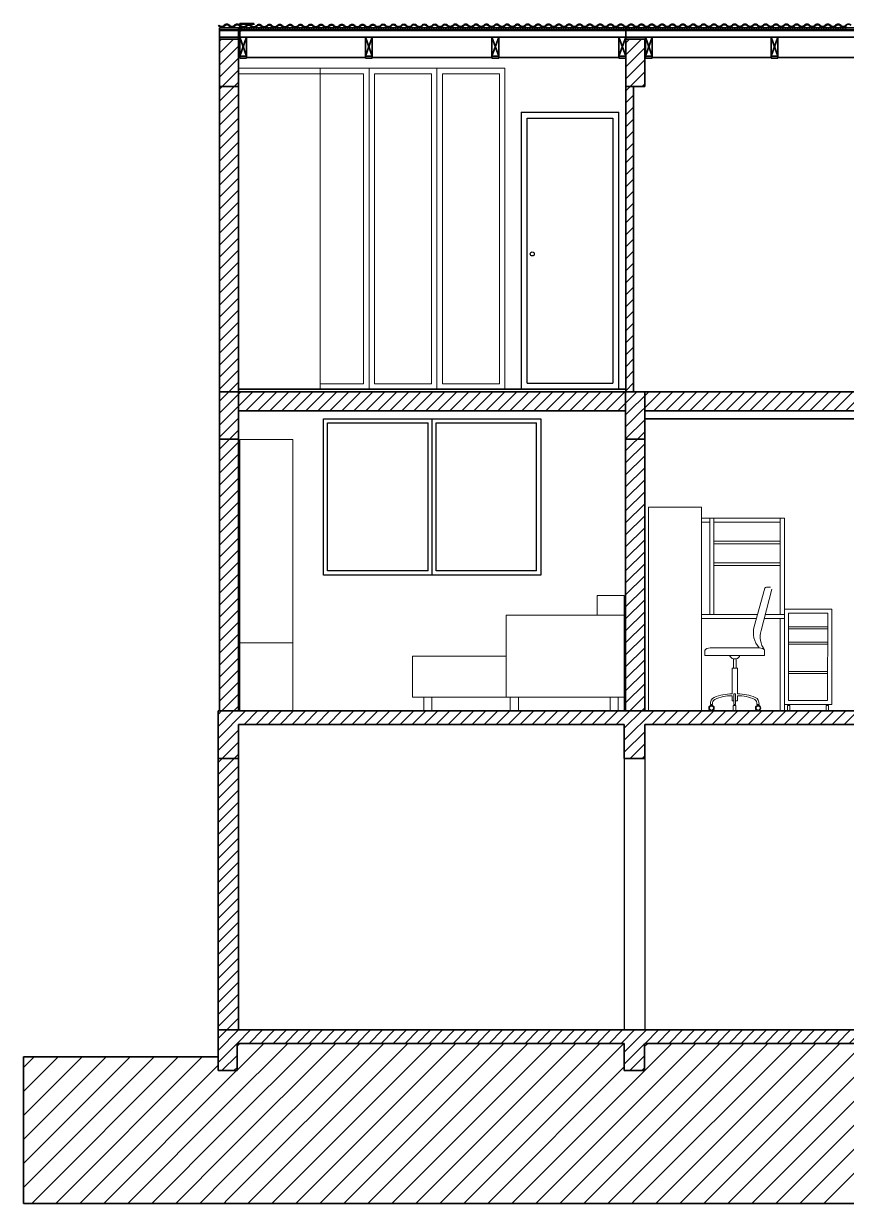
# Model space of a CAD drawing. Header units: metres. Extents: x -750 to 5274, y -2155 to 4360.
# Drawn here: x 2463 to 3069, y 2104 to 2974 of the extents above; entities that cross this region are included whole.
import ezdxf

# ---------------------------------------------------------------- set-up
doc = ezdxf.new("R2010")
doc.units = ezdxf.units.M
doc.header["$LTSCALE"] = 5
doc.header["$MEASUREMENT"] = 0
for name, color, linetype, lineweight in [('A-ELEV-MBE1', 7, 'Continuous', 35), ('A-FLOR-PATT', 8, 'Continuous', 18), ('A-FURN', 8, 'Continuous', 18), ('A-GLAZ-FULL', 4, 'Continuous', 25), ('A-SECT-MCUT', 7, 'Continuous', 35), ('A-SECT-PATT', 8, 'Continuous', 18), ('A-WALL-FULL', 7, 'Continuous', 35), ('Campitura', 116, 'Continuous', 25), ('Linee sottili', 5, 'Continuous', 25)]:
    doc.layers.add(name, color=color, linetype=linetype, lineweight=lineweight)

msp = doc.modelspace()

# ---------------------------------------------------------------- hatches: boundary and pattern name
at = {"layer": 'Campitura'}
h = msp.add_hatch(dxfattribs=at)
h.set_pattern_fill('ANSI31', color=256, scale=50)
h.paths.add_polyline_path([(2621.07, 2962.25), (2607.07, 2962.25), (2607.07, 2927.25), (2621.07, 2927.25)])
h.paths.add_polyline_path([(2621.07, 2927.25), (2607.07, 2927.25), (2607.07, 2702.41), (2621.07, 2702.41)])
h.paths.add_polyline_path([(2920.36, 2962.25), (2906.36, 2962.25), (2906.36, 2927.25), (2920.36, 2927.25)])
h.paths.add_polyline_path([(2912.15, 2927.25), (2906.36, 2927.25), (2906.36, 2908.86), (2912.16, 2908.86)])
h.paths.add_polyline_path([(2912.16, 2908.86), (2906.36, 2908.86), (2906.36, 2702.41), (2912.18, 2702.41)])
h.paths.add_polyline_path([(3220.32, 2962.25), (3206.32, 2962.25), (3206.32, 2927.25), (3220.32, 2927.25)])
h.paths.add_polyline_path([(3220.32, 2927.25), (3206.32, 2927.25), (3206.32, 2702.41), (3220.32, 2702.41)])
h.paths.add_polyline_path([(3206.32, 2702.35), (2920.32, 2702.38), (2920.32, 2688.35), (3206.32, 2688.35)])
h.paths.add_polyline_path([(2906.32, 2702.38), (2621.07, 2702.41), (2621.07, 2688.35), (2906.32, 2688.35)])
h.paths.add_polyline_path([(2621.07, 2702.41), (2607.07, 2702.41), (2607.07, 2667.41), (2621.07, 2667.41)])
h.paths.add_polyline_path([(2920.32, 2702.38), (2906.32, 2702.38), (2906.32, 2667.41), (2920.32, 2667.41)])
h.paths.add_polyline_path([(3220.32, 2702.41), (3206.32, 2702.41), (3206.32, 2688.35), (3206.32, 2667.41), (3220.32, 2667.41)])
h.paths.add_polyline_path([(2621.07, 2667.41), (2607.07, 2667.41), (2607.07, 2467.41), (2621.07, 2467.41)])
h.paths.add_polyline_path([(2920.32, 2667.41), (2906.32, 2667.41), (2906.32, 2467.37), (2920.32, 2467.37)])
h.paths.add_polyline_path([(3220.32, 2667.41), (3206.32, 2667.41), (3206.32, 2467.34), (3220.32, 2467.34)])
h = msp.add_hatch(dxfattribs=at)
h.set_pattern_fill('ANSI31', color=256, scale=50)
h.paths.add_polyline_path([(2920.32, 2457.34), (3206.32, 2457.34), (3206.32, 2432.34), (3220.32, 2432.34), (3220.32, 2467.34), (3206.32, 2467.34), (3086.62, 2467.34), (2606.07, 2467.34), (2606.07, 2457.35), (2606.07, 2432.34), (2621.07, 2432.34), (2621.07, 2457.34), (2905.32, 2457.34), (2905.32, 2432.34), (2920.32, 2432.34)])
h.paths.add_polyline_path([(3220.32, 2432.34), (3206.32, 2432.34), (3206.32, 2232.34), (3220.32, 2232.34)])
h.paths.add_polyline_path([(2621.07, 2432.34), (2606.07, 2432.34), (2606.07, 2232.34), (2620.07, 2232.34), (2621.07, 2232.34)])
h.paths.add_polyline_path([(3220.32, 2232.34), (3206.32, 2232.34), (2920.24, 2232.34), (2905.32, 2232.34), (2620.07, 2232.34), (2606.07, 2232.34), (2606.07, 2202.34), (2620.07, 2202.34), (2620.07, 2222.34), (2905.32, 2222.34), (2905.32, 2202.34), (2920.24, 2202.34), (2920.24, 2222.34), (3206.32, 2222.34), (3206.32, 2202.34), (3220.32, 2202.34)])

# ---------------------------------------------------------------- linework, layer by layer
at = {"layer": 'A-ELEV-MBE1'}
for p, q in [((2622.04, 2973.67), (2632.34, 2973.67)), ((2622.04, 2953.97), (2622.04, 2973.67)), ((2622.34, 2968.63), (2622.34, 2973.37)), ((2622.34, 2973.37), (2632.04, 2973.37)), ((2632.04, 2973.37), (2632.04, 2972.67)), ((2632.34, 2973.67), (2632.34, 2972.67)), ((2606.42, 2972.13), (2606.8, 2972.44)), ((2621.07, 2970.57), (2607.07, 2970.57)), ((2607.07, 2962.25), (2607.07, 2970.57)), ((2621.07, 2969.07), (2607.07, 2969.07)), ((2621.07, 2968.6), (2607.07, 2968.6)), ((2621.07, 2969.07), (2621.07, 2970.57)), ((2622.04, 2970.57), (2621.07, 2970.57)), ((2621.07, 2969.07), (2621.07, 2962.25)), ((2621.66, 2972.13), (2622.04, 2972.44)), ((2623.04, 2968.33), (2622.04, 2968.33)), ((2906.36, 2970.57), (2622.34, 2970.57)), ((2622.74, 2969.07), (2622.34, 2969.07)), ((2622.74, 2968.63), (2622.34, 2968.63)), ((2622.99, 2972.13), (2622.6, 2971.81)), ((2622.74, 2968.63), (2622.74, 2969.63)), ((2622.74, 2969.63), (2623.04, 2969.63)), ((2623.04, 2968.33), (2623.04, 2969.63)), ((2937.01, 2969.07), (2623.04, 2969.07)), ((2935.04, 2968.6), (2623.04, 2968.6)), ((2843.72, 2972.44), (2843.33, 2972.13)), ((2847.53, 2972.44), (2847.91, 2972.13)), ((3220.32, 2970.57), (2906.36, 2970.57)), ((2906.36, 2969.07), (2906.36, 2970.57)), ((3220.32, 2969.07), (2906.36, 2969.07)), ((2906.36, 2969.07), (2906.36, 2962.25)), ((3220.32, 2968.6), (2906.36, 2968.6)), ((2942.78, 2972.44), (2942.39, 2972.13)), ((2946.59, 2972.44), (2946.97, 2972.13)), ((3053.27, 2972.44), (3053.65, 2972.13)), ((2906.36, 2963.6), (2607.52, 2963.67)), ((3221.3, 2963.6), (2906.36, 2963.6)), ((2920.88, 2948.21), (2920.88, 2963.6)), ((2621.34, 2953.67), (2621.34, 2954.97)), ((2621.34, 2954.97), (2621.64, 2954.97)), ((2621.34, 2953.67), (2622.34, 2953.67)), ((2621.64, 2953.97), (2621.64, 2954.97)), ((2621.64, 2953.97), (2622.04, 2953.97)), ((2622.04, 2948.28), (2622.04, 2949.66)), ((2627.04, 2948.28), (2622.04, 2948.28)), ((2627.04, 2949.66), (2627.04, 2948.28)), ((2714.67, 2948.67), (2627.04, 2948.67)), ((2714.67, 2948.28), (2714.67, 2949.66)), ((2719.67, 2948.28), (2714.67, 2948.28)), ((2719.67, 2949.66), (2719.67, 2948.28)), ((2807.8, 2948.67), (2719.67, 2948.67)), ((2807.8, 2948.28), (2807.8, 2949.66)), ((2812.8, 2948.28), (2807.8, 2948.28)), ((2812.8, 2949.66), (2812.8, 2948.28)), ((2901.36, 2948.6), (2812.8, 2948.6)), ((2901.36, 2948.28), (2901.36, 2949.66)), ((2906.36, 2948.28), (2901.36, 2948.28)), ((2906.36, 2949.66), (2906.36, 2948.28)), ((2920.88, 2948.6), (2920.36, 2948.6)), ((2920.88, 2948.21), (2920.88, 2949.59)), ((2925.88, 2948.21), (2920.88, 2948.21)), ((2925.88, 2949.59), (2925.88, 2948.21)), ((3013.51, 2948.6), (2925.88, 2948.6)), ((3013.51, 2948.21), (3013.51, 2949.59)), ((3018.51, 2948.21), (3013.51, 2948.21)), ((3018.51, 2949.59), (3018.51, 2948.21)), ((3106.64, 2948.6), (3018.51, 2948.6)), ((2607.07, 2927.25), (2607.07, 2702.41)), ((2621.07, 2927.25), (2621.07, 2702.41)), ((2906.36, 2704.38), (2621.07, 2704.34)), ((3206.32, 2702.35), (2621.07, 2702.41)), ((2985.14, 2702.36), (2914.13, 2702.41)), ((2916.52, 2702.41), (2985.14, 2702.36)), ((2985.14, 2702.36), (3066.93, 2702.36)), ((2906.32, 2688.35), (2621.07, 2688.35)), ((3206.32, 2688.35), (2920.32, 2688.35)), ((2920.32, 2682.36), (3106.54, 2682.36)), ((2607.07, 2667.41), (2607.07, 2467.34)), ((2621.07, 2667.41), (2621.07, 2467.42)), ((2606.07, 2467.34), (2606.07, 2457.35)), ((2920.32, 2467.34), (2905.32, 2467.34)), ((2920.32, 2467.34), (2920.32, 2467.34)), ((2905.32, 2457.34), (2905.32, 2432.34)), ((2920.32, 2432.34), (2920.32, 2457.34)), ((2606.07, 2432.34), (2606.07, 2232.35)), ((2621.07, 2232.34), (2621.07, 2432.34)), ((2905.32, 2432.34), (2920.32, 2432.34)), ((2620.88, 2252.34), (2621.07, 2252.34)), ((2462.89, 2212.34), (2606.07, 2212.34)), ((2462.89, 2212.34), (2462.89, 2104.43)), ((3397.39, 2104.43), (2462.89, 2104.43))]:
    msp.add_line(p, q, dxfattribs=at)
for centre, radius, start, end in [((2612.52, 2970.88), 2.47, 39.42406, 140.57594), ((2612.52, 2970.88), 1.97, 39.42406, 140.57594), ((2620.14, 2970.88), 2.47, 39.42406, 140.57594), ((2620.14, 2970.88), 1.97, 39.42406, 140.57594), ((2628.7, 2970.56), 2.47, 39.42406, 140.57594), ((2636.32, 2970.56), 2.47, 39.42406, 140.57594), ((2643.94, 2970.56), 2.47, 39.42406, 140.57594), ((2651.56, 2970.56), 2.47, 39.42406, 140.57594), ((2659.18, 2970.56), 2.47, 39.42406, 140.57594), ((2666.8, 2970.56), 2.47, 39.42406, 140.57594), ((2674.36, 2970.64), 2.47, 39.42406, 140.57594), ((2681.98, 2970.64), 2.47, 39.42406, 140.57594), ((2689.6, 2970.64), 2.47, 39.42406, 140.57594), ((2697.22, 2970.64), 2.47, 39.42406, 140.57594), ((2704.84, 2970.64), 2.47, 39.42406, 140.57594), ((2712.46, 2970.64), 2.47, 39.42406, 140.57594), ((2720.08, 2970.64), 2.47, 39.42406, 140.57594), ((2727.64, 2970.72), 2.47, 39.42406, 140.57594), ((2735.26, 2970.72), 2.47, 39.42406, 140.57594), ((2742.88, 2970.72), 2.47, 39.42406, 140.57594), ((2750.5, 2970.72), 2.47, 39.42406, 140.57594), ((2758.12, 2970.72), 2.47, 39.42406, 140.57594), ((2765.74, 2970.72), 2.47, 39.42406, 140.57594), ((2773.36, 2970.72), 2.47, 39.42406, 140.57594), ((2780.92, 2970.8), 2.47, 39.42406, 140.57594), ((2788.54, 2970.8), 2.47, 39.42406, 140.57594), ((2796.16, 2970.8), 2.47, 39.42406, 140.57594), ((2803.78, 2970.8), 2.47, 39.42406, 140.57594), ((2811.4, 2970.8), 2.47, 39.42406, 140.57594), ((2819.02, 2970.8), 2.47, 39.42406, 140.57594), ((2826.64, 2970.8), 2.47, 39.42406, 140.57594), ((2834.19, 2970.88), 2.47, 39.42406, 140.57594), ((2834.19, 2970.88), 1.97, 39.42406, 140.57594), ((2841.81, 2970.88), 2.47, 39.42406, 140.57594), ((2841.81, 2970.88), 1.97, 39.42406, 140.57594), ((2849.43, 2970.88), 2.47, 39.42406, 140.57594), ((2849.43, 2970.88), 1.97, 39.42406, 140.57594), ((2857.05, 2970.88), 2.47, 39.42406, 140.57594), ((2857.05, 2970.88), 1.97, 39.42406, 140.57594), ((2864.67, 2970.88), 2.47, 39.42406, 140.57594), ((2864.67, 2970.88), 1.97, 39.42406, 140.57594), ((2872.29, 2970.88), 2.47, 39.42406, 140.57594), ((2872.29, 2970.88), 1.97, 39.42406, 140.57594), ((2879.91, 2970.88), 2.47, 39.42406, 140.57594), ((2879.91, 2970.88), 1.97, 39.42406, 140.57594), ((2887.53, 2970.88), 2.47, 39.42406, 140.57594), ((2887.53, 2970.88), 1.97, 39.42406, 140.57594), ((2895.15, 2970.88), 2.47, 39.42406, 140.57594), ((2895.15, 2970.88), 1.97, 39.42406, 140.57594), ((2902.77, 2970.88), 2.47, 39.42406, 140.57594), ((2902.77, 2970.88), 1.97, 39.42406, 140.57594), ((2910.39, 2970.88), 2.47, 39.42406, 140.57594), ((2910.39, 2970.88), 1.97, 39.42406, 140.57594), ((2918.01, 2970.88), 2.47, 39.42406, 140.57594), ((2918.01, 2970.88), 1.97, 39.42406, 140.57594), ((2925.63, 2970.88), 2.47, 39.42406, 140.57594), ((2925.63, 2970.88), 1.97, 39.42406, 140.57594), ((2933.25, 2970.88), 2.47, 39.42406, 140.57594), ((2933.25, 2970.88), 1.97, 39.42406, 140.57594), ((2940.87, 2970.88), 2.47, 39.42406, 140.57594), ((2940.87, 2970.88), 1.97, 39.42406, 140.57594), ((2948.49, 2970.88), 2.47, 39.42406, 140.57594), ((2948.49, 2970.88), 1.97, 39.42406, 140.57594), ((2956.11, 2970.88), 2.47, 39.42406, 140.57594), ((2956.11, 2970.88), 1.97, 39.42406, 140.57594), ((2963.73, 2970.88), 2.47, 39.42406, 140.57594), ((2963.73, 2970.88), 1.97, 39.42406, 140.57594), ((2971.35, 2970.88), 2.47, 39.42406, 140.57594), ((2971.35, 2970.88), 1.97, 39.42406, 140.57594), ((2978.97, 2970.88), 2.47, 39.42406, 140.57594), ((2978.97, 2970.88), 1.97, 39.42406, 140.57594), ((2986.59, 2970.88), 2.47, 39.42406, 140.57594), ((2986.59, 2970.88), 1.97, 39.42406, 140.57594), ((2994.21, 2970.88), 2.47, 39.42406, 140.57594), ((2994.21, 2970.88), 1.97, 39.42406, 140.57594), ((3001.83, 2970.88), 2.47, 39.42406, 140.57594), ((3001.83, 2970.88), 1.97, 39.42406, 140.57594), ((3009.45, 2970.88), 2.47, 39.42406, 140.57594), ((3009.45, 2970.88), 1.97, 39.42406, 140.57594), ((3017.07, 2970.88), 2.47, 39.42406, 140.57594), ((3017.07, 2970.88), 1.97, 39.42406, 140.57594), ((3024.69, 2970.88), 2.47, 39.42406, 140.57594), ((3024.69, 2970.88), 1.97, 39.42406, 140.57594), ((3032.31, 2970.88), 2.47, 39.42406, 140.57594), ((3032.31, 2970.88), 1.97, 39.42406, 140.57594), ((3039.93, 2970.88), 2.47, 39.42406, 140.57594), ((3039.93, 2970.88), 1.97, 39.42406, 140.57594), ((3047.55, 2970.88), 2.47, 39.42406, 140.57594), ((3047.55, 2970.88), 2.47, 39.42406, 140.57594), ((3047.55, 2970.88), 1.97, 39.42406, 140.57594), ((3047.55, 2970.88), 1.97, 39.42406, 140.57594), ((3055.17, 2970.88), 2.47, 39.42406, 140.57594), ((3055.17, 2970.88), 1.97, 39.42406, 140.57594), ((3062.79, 2970.88), 2.47, 39.42406, 140.57594), ((3062.79, 2970.88), 1.97, 39.42406, 140.57594), ((3070.41, 2970.88), 2.47, 39.42406, 140.57594), ((2608.71, 2974.01), 2.97, 219.42406, 320.57594), ((2608.71, 2974.01), 2.47, 219.42406, 320.57594), ((2616.33, 2974.01), 2.97, 219.42406, 320.57594), ((2616.33, 2974.01), 2.47, 219.42406, 320.57594), ((2624.89, 2973.69), 2.97, 219.42406, 320.57594), ((2624.89, 2973.69), 2.47, 219.42406, 320.57594), ((2628.7, 2970.56), 1.97, 39.42406, 140.57594), ((2632.51, 2973.69), 2.97, 219.42406, 320.57594), ((2632.51, 2973.69), 2.47, 219.42406, 320.57594), ((2636.32, 2970.56), 1.97, 39.42406, 140.57594), ((2640.13, 2973.69), 2.97, 219.42406, 320.57594), ((2640.13, 2973.69), 2.47, 219.42406, 320.57594), ((2643.94, 2970.56), 1.97, 39.42406, 140.57594), ((2647.75, 2973.69), 2.97, 219.42406, 320.57594), ((2647.75, 2973.69), 2.47, 219.42406, 320.57594), ((2651.56, 2970.56), 1.97, 39.42406, 140.57594), ((2655.37, 2973.69), 2.97, 219.42406, 320.57594), ((2655.37, 2973.69), 2.47, 219.42406, 320.57594), ((2659.18, 2970.56), 1.97, 39.42406, 140.57594), ((2662.99, 2973.69), 2.97, 219.42406, 320.57594), ((2662.99, 2973.69), 2.47, 219.42406, 320.57594), ((2666.8, 2970.56), 1.97, 39.42406, 140.57594), ((2670.55, 2973.77), 2.97, 219.42406, 320.57594), ((2670.55, 2973.77), 2.47, 219.42406, 320.57594), ((2674.36, 2970.64), 1.97, 39.42406, 140.57594), ((2678.17, 2973.77), 2.97, 219.42406, 320.57594), ((2678.17, 2973.77), 2.47, 219.42406, 320.57594), ((2681.98, 2970.64), 1.97, 39.42406, 140.57594), ((2685.79, 2973.77), 2.97, 219.42406, 320.57594), ((2685.79, 2973.77), 2.47, 219.42406, 320.57594), ((2689.6, 2970.64), 1.97, 39.42406, 140.57594), ((2693.41, 2973.77), 2.97, 219.42406, 320.57594), ((2693.41, 2973.77), 2.47, 219.42406, 320.57594), ((2697.22, 2970.64), 1.97, 39.42406, 140.57594), ((2701.03, 2973.77), 2.97, 219.42406, 320.57594), ((2701.03, 2973.77), 2.47, 219.42406, 320.57594), ((2704.84, 2970.64), 1.97, 39.42406, 140.57594), ((2708.65, 2973.77), 2.97, 219.42406, 320.57594), ((2708.65, 2973.77), 2.47, 219.42406, 320.57594), ((2712.46, 2970.64), 1.97, 39.42406, 140.57594), ((2716.27, 2973.77), 2.97, 219.42406, 320.57594), ((2716.27, 2973.77), 2.47, 219.42406, 320.57594), ((2720.08, 2970.64), 1.97, 39.42406, 140.57594), ((2723.83, 2973.85), 2.97, 219.42406, 320.57594), ((2723.83, 2973.85), 2.47, 219.42406, 320.57594), ((2727.64, 2970.72), 1.97, 39.42406, 140.57594), ((2731.45, 2973.85), 2.97, 219.42406, 320.57594), ((2731.45, 2973.85), 2.47, 219.42406, 320.57594), ((2735.26, 2970.72), 1.97, 39.42406, 140.57594), ((2739.07, 2973.85), 2.97, 219.42406, 320.57594), ((2739.07, 2973.85), 2.47, 219.42406, 320.57594), ((2742.88, 2970.72), 1.97, 39.42406, 140.57594), ((2746.69, 2973.85), 2.97, 219.42406, 320.57594), ((2746.69, 2973.85), 2.47, 219.42406, 320.57594), ((2750.5, 2970.72), 1.97, 39.42406, 140.57594), ((2754.31, 2973.85), 2.97, 219.42406, 320.57594), ((2754.31, 2973.85), 2.47, 219.42406, 320.57594), ((2758.12, 2970.72), 1.97, 39.42406, 140.57594), ((2761.93, 2973.85), 2.97, 219.42406, 320.57594), ((2761.93, 2973.85), 2.47, 219.42406, 320.57594), ((2765.74, 2970.72), 1.97, 39.42406, 140.57594), ((2769.55, 2973.85), 2.97, 219.42406, 320.57594), ((2769.55, 2973.85), 2.47, 219.42406, 320.57594), ((2773.36, 2970.72), 1.97, 39.42406, 140.57594), ((2777.11, 2973.93), 2.97, 219.42406, 320.57594), ((2777.11, 2973.93), 2.47, 219.42406, 320.57594), ((2780.92, 2970.8), 1.97, 39.42406, 140.57594), ((2784.73, 2973.93), 2.97, 219.42406, 320.57594), ((2784.73, 2973.93), 2.47, 219.42406, 320.57594), ((2788.54, 2970.8), 1.97, 39.42406, 140.57594), ((2792.35, 2973.93), 2.97, 219.42406, 320.57594), ((2792.35, 2973.93), 2.47, 219.42406, 320.57594), ((2796.16, 2970.8), 1.97, 39.42406, 140.57594), ((2799.97, 2973.93), 2.97, 219.42406, 320.57594), ((2799.97, 2973.93), 2.47, 219.42406, 320.57594), ((2803.78, 2970.8), 1.97, 39.42406, 140.57594), ((2807.59, 2973.93), 2.97, 219.42406, 320.57594), ((2807.59, 2973.93), 2.47, 219.42406, 320.57594), ((2811.4, 2970.8), 1.97, 39.42406, 140.57594), ((2815.21, 2973.93), 2.97, 219.42406, 320.57594), ((2815.21, 2973.93), 2.47, 219.42406, 320.57594), ((2819.02, 2970.8), 1.97, 39.42406, 140.57594), ((2822.83, 2973.93), 2.97, 219.42406, 320.57594), ((2822.83, 2973.93), 2.47, 219.42406, 320.57594), ((2826.64, 2970.8), 1.97, 39.42406, 140.57594), ((2830.38, 2974.01), 2.97, 219.42406, 320.57594), ((2830.38, 2974.01), 2.47, 219.42406, 320.57594), ((2838, 2974.01), 2.97, 219.42406, 320.57594), ((2838, 2974.01), 2.47, 219.42406, 320.57594), ((2845.62, 2974.01), 2.97, 219.42406, 320.57594), ((2845.62, 2974.01), 2.97, 219.42406, 320.57594), ((2845.62, 2974.01), 2.47, 219.42406, 320.57594), ((2845.62, 2974.01), 2.47, 219.42406, 320.57594), ((2853.24, 2974.01), 2.97, 219.42406, 320.57594), ((2853.24, 2974.01), 2.47, 219.42406, 320.57594), ((2860.86, 2974.01), 2.97, 219.42406, 320.57594), ((2860.86, 2974.01), 2.47, 219.42406, 320.57594), ((2868.48, 2974.01), 2.97, 219.42406, 320.57594), ((2868.48, 2974.01), 2.47, 219.42406, 320.57594), ((2876.1, 2974.01), 2.97, 219.42406, 320.57594), ((2876.1, 2974.01), 2.47, 219.42406, 320.57594), ((2883.72, 2974.01), 2.97, 219.42406, 320.57594), ((2883.72, 2974.01), 2.47, 219.42406, 320.57594), ((2891.34, 2974.01), 2.97, 219.42406, 320.57594), ((2891.34, 2974.01), 2.47, 219.42406, 320.57594), ((2898.96, 2974.01), 2.97, 219.42406, 320.57594), ((2898.96, 2974.01), 2.47, 219.42406, 320.57594), ((2906.58, 2974.01), 2.97, 216.85467, 320.57594), ((2906.58, 2974.01), 2.47, 217.06086, 320.57594), ((2914.2, 2974.01), 2.97, 219.42406, 320.57594), ((2914.2, 2974.01), 2.47, 219.42406, 320.57594), ((2921.82, 2974.01), 2.97, 219.42406, 320.57594), ((2921.82, 2974.01), 2.47, 219.42406, 320.57594), ((2929.44, 2974.01), 2.97, 219.42406, 320.57594), ((2929.44, 2974.01), 2.47, 219.42406, 320.57594), ((2937.06, 2974.01), 2.97, 219.42406, 320.57594), ((2937.06, 2974.01), 2.47, 219.42406, 320.57594), ((2944.68, 2974.01), 2.97, 219.42406, 320.57594), ((2944.68, 2974.01), 2.97, 219.42406, 320.57594), ((2944.68, 2974.01), 2.47, 219.42406, 320.57594), ((2944.68, 2974.01), 2.47, 219.42406, 320.57594), ((2952.3, 2974.01), 2.97, 219.42406, 320.57594), ((2952.3, 2974.01), 2.47, 219.42406, 320.57594), ((2959.92, 2974.01), 2.97, 219.42406, 320.57594), ((2959.92, 2974.01), 2.47, 219.42406, 320.57594), ((2967.54, 2974.01), 2.97, 219.42406, 320.57594), ((2967.54, 2974.01), 2.47, 219.42406, 320.57594), ((2975.16, 2974.01), 2.97, 219.42406, 320.57594), ((2975.16, 2974.01), 2.47, 219.42406, 320.57594), ((2982.78, 2974.01), 2.97, 219.42406, 320.57594), ((2982.78, 2974.01), 2.47, 219.42406, 320.57594), ((2990.4, 2974.01), 2.97, 219.42406, 320.57594), ((2990.4, 2974.01), 2.47, 219.42406, 320.57594), ((2998.02, 2974.01), 2.97, 219.42406, 320.57594), ((2998.02, 2974.01), 2.47, 219.42406, 320.57594), ((3005.64, 2974.01), 2.97, 219.42406, 320.57594), ((3005.64, 2974.01), 2.47, 219.42406, 320.57594), ((3013.26, 2974.01), 2.97, 219.42406, 320.57594), ((3013.26, 2974.01), 2.47, 219.42406, 320.57594), ((3020.88, 2974.01), 2.97, 219.42406, 320.57594), ((3020.88, 2974.01), 2.47, 219.42406, 320.57594), ((3028.5, 2974.01), 2.97, 219.42406, 320.57594), ((3028.5, 2974.01), 2.47, 219.42406, 320.57594), ((3036.12, 2974.01), 2.97, 219.42406, 320.57594), ((3036.12, 2974.01), 2.47, 219.42406, 320.57594), ((3043.74, 2974.01), 2.97, 219.42406, 320.57594), ((3043.74, 2974.01), 2.47, 219.42406, 320.57594), ((3051.36, 2974.01), 2.97, 219.42406, 320.57594), ((3051.36, 2974.01), 2.97, 219.42406, 320.57594), ((3051.36, 2974.01), 2.47, 219.42406, 320.57594), ((3051.36, 2974.01), 2.47, 219.42406, 320.57594), ((3058.98, 2974.01), 2.97, 219.42406, 320.57594), ((3058.98, 2974.01), 2.47, 219.42406, 320.57594), ((3066.6, 2974.01), 2.97, 219.42406, 320.57594), ((3066.6, 2974.01), 2.47, 219.42406, 320.57594)]:
    msp.add_arc(centre, radius, start, end, dxfattribs=at)
at = {"layer": 'A-FLOR-PATT', "linetype": 'Continuous'}
for p, q in [((2612.82, 2177.69), (2657.47, 2222.34)), ((2612.82, 2160.01), (2675.15, 2222.34)), ((2612.82, 2142.33), (2692.83, 2222.34)), ((2612.82, 2124.66), (2710.5, 2222.34)), ((2612.82, 2106.98), (2728.18, 2222.34)), ((2620.07, 2220.3), (2622.12, 2222.34)), ((2620.07, 2202.62), (2639.79, 2222.34)), ((2627.95, 2104.43), (2745.86, 2222.34)), ((2645.63, 2104.43), (2763.54, 2222.34)), ((2663.31, 2104.43), (2781.21, 2222.34)), ((2680.98, 2104.43), (2798.89, 2222.34)), ((2698.66, 2104.43), (2816.57, 2222.34)), ((2716.34, 2104.43), (2834.25, 2222.34)), ((2734.02, 2104.43), (2851.93, 2222.34)), ((2751.69, 2104.43), (2869.6, 2222.34)), ((2769.37, 2104.43), (2887.28, 2222.34)), ((2787.05, 2104.43), (2904.96, 2222.34)), ((2912.82, 2194.85), (2940.31, 2222.34)), ((2912.82, 2177.17), (2957.99, 2222.34)), ((2912.82, 2159.49), (2975.67, 2222.34)), ((2912.82, 2141.81), (2993.35, 2222.34)), ((2912.82, 2124.13), (3011.02, 2222.34)), ((2912.82, 2106.46), (3028.7, 2222.34)), ((2920.24, 2219.94), (2922.64, 2222.34)), ((2928.47, 2104.43), (3046.38, 2222.34)), ((2946.15, 2104.43), (3064.06, 2222.34)), ((2963.83, 2104.43), (3081.74, 2222.34)), ((2981.5, 2104.43), (3099.41, 2222.34)), ((2999.18, 2104.43), (3117.09, 2222.34)), ((3016.86, 2104.43), (3134.77, 2222.34)), ((3034.54, 2104.43), (3152.45, 2222.34)), ((3052.21, 2104.43), (3170.12, 2222.34)), ((2462.89, 2204.54), (2470.69, 2212.34)), ((2462.89, 2186.86), (2488.37, 2212.34)), ((2462.89, 2169.18), (2506.05, 2212.34)), ((2462.89, 2151.51), (2523.73, 2212.34)), ((2462.89, 2133.83), (2541.41, 2212.34)), ((2462.89, 2116.15), (2559.08, 2212.34)), ((2468.85, 2104.43), (2576.76, 2212.34)), ((2486.53, 2104.43), (2594.44, 2212.34)), ((2504.21, 2104.43), (2606.07, 2206.3)), ((2612.82, 2195.37), (2619.79, 2202.34)), ((2804.73, 2104.43), (2905.32, 2205.02)), ((2521.88, 2104.43), (2612.82, 2195.37)), ((2822.4, 2104.43), (2912.82, 2194.85)), ((2539.56, 2104.43), (2612.82, 2177.69)), ((2840.08, 2104.43), (2912.82, 2177.17)), ((2557.24, 2104.43), (2612.82, 2160.01)), ((2857.76, 2104.43), (2912.82, 2159.49)), ((2574.92, 2104.43), (2612.82, 2142.33)), ((2875.44, 2104.43), (2912.82, 2141.81)), ((2592.59, 2104.43), (2612.82, 2124.66)), ((2893.12, 2104.43), (2912.82, 2124.13)), ((2610.27, 2104.43), (2612.82, 2106.98)), ((2910.79, 2104.43), (2912.82, 2106.46))]:
    msp.add_line(p, q, dxfattribs=at)
at = {"layer": 'A-FURN'}
for p, q in [((2817.36, 2940.73), (2621.27, 2940.74)), ((2621.47, 2704.34), (2621.47, 2940.74)), ((2681.27, 2940.73), (2681.26, 2704.34)), ((2713.35, 2940.73), (2713.35, 2940.74)), ((2717.35, 2704.34), (2717.35, 2940.74)), ((2763.36, 2940.73), (2763.36, 2940.73)), ((2767.35, 2704.34), (2767.36, 2940.73)), ((2771.36, 2940.73), (2771.36, 2940.73)), ((2813.36, 2940.73), (2813.36, 2940.74)), ((2817.36, 2704.34), (2817.36, 2940.74)), ((2681.27, 2936.74), (2621.27, 2936.74)), ((2713.35, 2936.73), (2681.27, 2936.74)), ((2713.35, 2708.34), (2713.35, 2936.73)), ((2721.35, 2708.34), (2721.35, 2936.73)), ((2763.36, 2936.73), (2721.35, 2936.73)), ((2763.35, 2708.34), (2763.36, 2936.73)), ((2771.35, 2708.34), (2771.36, 2936.73)), ((2813.36, 2936.73), (2771.36, 2936.73)), ((2813.36, 2708.34), (2813.36, 2936.73)), ((2817.36, 2704.34), (2621.47, 2704.34)), ((2713.35, 2708.34), (2681.26, 2708.34)), ((2763.35, 2708.34), (2721.35, 2708.34)), ((2813.36, 2708.34), (2771.35, 2708.34)), ((2622.05, 2467.34), (2622.05, 2667.34)), ((2622.05, 2667.34), (2661.12, 2667.34)), ((2661.12, 2667.34), (2661.12, 2467.34)), ((2920.33, 2639), (2920.32, 2467.34)), ((2923.22, 2612.35), (2923.22, 2617.35)), ((2923.22, 2617.35), (2962.22, 2617.35)), ((2962.22, 2617.35), (2962.22, 2538.35)), ((2923.22, 2612.35), (2923.22, 2609.35)), ((2923.22, 2467.35), (2923.22, 2609.35)), ((3023.22, 2609.35), (2962.22, 2609.35)), ((2968.22, 2609.35), (2968.22, 2538.35)), ((2971.22, 2609.35), (2971.22, 2538.35)), ((3020.22, 2538.35), (3020.22, 2609.35)), ((3023.22, 2467.35), (3023.22, 2609.35)), ((2968.22, 2606.35), (2962.22, 2606.35)), ((3020.22, 2606.35), (2971.22, 2606.35)), ((3020.22, 2592.35), (2971.22, 2592.35)), ((2971.22, 2576.35), (2971.22, 2590.35)), ((2971.22, 2590.35), (3020.22, 2590.35)), ((2971.22, 2574.35), (2971.22, 2576.35)), ((2971.22, 2576.35), (3020.22, 2576.35)), ((2971.22, 2540.35), (2971.22, 2574.35)), ((2971.22, 2574.35), (3020.22, 2574.35)), ((3008.84, 2557.61), (3000.94, 2529.47)), ((3006, 2526.45), (3013.86, 2557.1)), ((3013.11, 2558.57), (3010.11, 2558.57)), ((2905.32, 2552.34), (2885.32, 2552.34)), ((2885.32, 2552.34), (2885.32, 2537.84)), ((2905.32, 2467.34), (2905.32, 2552.34)), ((2962.22, 2467.35), (2962.22, 2538.35)), ((2962.22, 2538.35), (3003.44, 2538.35)), ((3009.06, 2538.35), (3023.22, 2538.35)), ((3023.22, 2472.03), (3023.22, 2542.35)), ((3023.22, 2542.35), (3058.22, 2542.35)), ((3026.22, 2475.03), (3026.22, 2539.35)), ((3026.22, 2539.35), (3055.22, 2539.35)), ((3055.22, 2539.35), (3055.05, 2475.03)), ((3058.22, 2542.35), (3058.22, 2472.03)), ((2818.3, 2477.34), (2818.3, 2537.84)), ((2818.3, 2537.84), (2905.32, 2537.84)), ((3002.59, 2535.35), (2962.22, 2535.35)), ((3023.22, 2535.35), (3008.29, 2535.35)), ((3020.22, 2535.35), (3020.22, 2467.35)), ((3026.22, 2529.35), (3055.19, 2529.35)), ((3055.19, 2527.85), (3026.22, 2527.85)), ((2661.12, 2517.34), (2621.12, 2517.34)), ((2968.65, 2513.7), (3004.65, 2513.7)), ((3026.22, 2517.85), (3055.16, 2517.85)), ((3055.16, 2516.35), (3026.22, 2516.35)), ((2749.3, 2477.34), (2749.3, 2507.59)), ((2818.3, 2507.59), (2749.3, 2507.59)), ((2964.65, 2511.7), (2964.65, 2508.2)), ((3008.65, 2508.2), (2964.65, 2508.2)), ((2964.65, 2508.2), (2967.15, 2508.2)), ((2964.65, 2508.2), (2984.65, 2508.2)), ((2984.65, 2508.2), (2988.65, 2508.2)), ((2985.65, 2498.82), (2985.65, 2505.54)), ((2985.65, 2505.54), (2987.65, 2505.54)), ((2987.65, 2505.54), (2987.65, 2498.82)), ((3008.65, 2508.2), (3008.65, 2511.7)), ((2984.65, 2498.82), (2984.65, 2479.83)), ((2984.65, 2498.82), (2988.65, 2498.82)), ((2984.65, 2498.82), (2986.65, 2498.82)), ((2984.65, 2498.82), (2985.65, 2498.82)), ((2988.65, 2498.82), (2988.65, 2479.83)), ((3026.22, 2496.35), (3055.11, 2496.35)), ((3055.11, 2494.85), (3026.22, 2494.85)), ((2749.3, 2477.34), (2905.32, 2477.34)), ((2757.65, 2477.34), (2757.65, 2467.34)), ((2763.65, 2467.34), (2763.65, 2477.34)), ((2821.31, 2477.34), (2821.31, 2467.34)), ((2827.31, 2467.34), (2827.31, 2477.34)), ((2894.85, 2477.34), (2894.85, 2467.34)), ((2900.85, 2467.34), (2900.85, 2477.34)), ((2984.65, 2478.35), (2984.65, 2474.81)), ((2985.92, 2472.03), (2985.92, 2479.83)), ((2985.92, 2479.83), (2987.18, 2479.83)), ((2987.18, 2479.83), (2987.18, 2472.03)), ((2988.65, 2478.35), (2988.65, 2474.81)), ((2968.85, 2472.03), (2970.33, 2472.03)), ((2969.74, 2472.03), (2969.44, 2472.03)), ((2969.44, 2472.03), (2969.44, 2471.38)), ((2969.74, 2472.03), (2969.74, 2471.39)), ((2985.92, 2474.81), (2984.65, 2474.81)), ((2985.62, 2471.39), (2987.48, 2471.39)), ((2985.62, 2467.34), (2985.62, 2471.39)), ((2987.18, 2472.03), (2985.92, 2472.03)), ((2986.41, 2472.03), (2986.41, 2471.39)), ((2986.41, 2471.39), (2986.71, 2471.39)), ((2986.71, 2471.39), (2986.71, 2472.03)), ((2988.65, 2474.81), (2987.18, 2474.81)), ((2987.48, 2471.39), (2987.48, 2467.34)), ((3004.55, 2472.03), (3002.98, 2472.03)), ((3002.98, 2472.03), (3003.41, 2472.03)), ((3003.64, 2472.03), (3003.64, 2471.38)), ((3003.64, 2472.03), (3003.94, 2472.03)), ((3003.94, 2472.03), (3003.94, 2471.39)), ((3023.22, 2472.03), (3023.22, 2475.03)), ((3058.22, 2472.03), (3023.22, 2472.03)), ((3025.46, 2471.39), (3027.33, 2471.39)), ((3025.46, 2467.34), (3025.46, 2471.39)), ((3055.05, 2475.03), (3026.22, 2475.03)), ((3026.25, 2472.03), (3026.25, 2471.39)), ((3026.25, 2471.39), (3026.55, 2471.39)), ((3026.55, 2471.39), (3026.55, 2472.03)), ((3027.33, 2471.39), (3027.33, 2467.34)), ((3053.96, 2471.39), (3055.82, 2471.39)), ((3053.96, 2467.34), (3053.96, 2471.39)), ((3054.75, 2472.03), (3054.75, 2471.39)), ((3054.75, 2471.39), (3055.05, 2471.39)), ((3055.05, 2475.03), (3055.05, 2475.03)), ((3055.05, 2471.39), (3055.05, 2472.03)), ((3055.82, 2471.39), (3055.82, 2467.34)), ((2621.12, 2467.34), (2661.12, 2467.34)), ((2646.61, 2467.34), (2644.11, 2467.34)), ((2757.65, 2467.34), (2763.65, 2467.34)), ((2821.31, 2467.34), (2827.31, 2467.34)), ((2826.61, 2467.34), (2822.61, 2467.34)), ((2828.61, 2467.34), (2826.61, 2467.34)), ((2894.85, 2467.34), (2900.85, 2467.34)), ((2920.32, 2467.35), (2993.92, 2467.34))]:
    msp.add_line(p, q, dxfattribs=at)
for centre, radius in [((2969.54, 2469.39), 2), ((2969.54, 2469.39), 1.5), ((3003.9, 2469.39), 2), ((3003.9, 2469.39), 1.5)]:
    msp.add_circle(centre, radius, dxfattribs=at)
for centre, radius, start, end in [((3017.42, 2525.04), 17.06, 164.93871, 221.62018), ((3021.96, 2522.02), 16.56, 164.50574, 215.7109), ((2986.94, 2509.8), 4.45, 200.99292, 253.13053), ((2986.36, 2509.8), 4.45, 286.86947, 339.00708), ((2984.52, 2445.44), 34.4, 89.78731, 112.25158), ((2983.55, 2450.87), 27.51, 87.69758, 114.97607), ((2988.78, 2445.44), 34.4, 67.74842, 90.21269), ((2989.76, 2450.87), 27.51, 65.02393, 92.30242), ((2973.61, 2472.92), 4.84, 115.84917, 190.52164), ((2974.07, 2472.66), 3.8, 124.24532, 189.58461), ((2999.24, 2472.66), 3.8, 350.41539, 55.75468), ((2999.51, 2472.73), 5.09, 352.10645, 63.21876)]:
    msp.add_arc(centre, radius, start, end, dxfattribs=at)
for points in [[(3008.84, 2557.61), (3008.99, 2558.12), (3009.58, 2558.57), (3010.11, 2558.57)], [(2964.65, 2511.7), (2964.65, 2513.2), (2967.16, 2513.7), (2968.65, 2513.7)], [(3004.65, 2513.7), (3006.14, 2513.7), (3008.65, 2513.2), (3008.65, 2511.7)]]:
    msp.add_open_spline(points, degree=3, dxfattribs=at)
at = {"layer": 'A-GLAZ-FULL'}
for p, q in [((2829.32, 2908.5), (2901.31, 2908.5)), ((2829.32, 2908.5), (2829.32, 2704.34)), ((2833.8, 2798.48), (2833.8, 2904)), ((2833.82, 2904), (2896.81, 2904)), ((2896.81, 2904), (2896.81, 2798.48)), ((2901.31, 2704.34), (2901.31, 2908.5)), ((2833.8, 2708.84), (2833.8, 2798.48)), ((2896.81, 2798.48), (2896.81, 2708.84)), ((2833.8, 2708.84), (2896.81, 2708.84)), ((2683.77, 2682.5), (2843.77, 2682.5)), ((2683.77, 2567.41), (2683.77, 2682.5)), ((2686.77, 2570.48), (2686.77, 2679.5)), ((2686.77, 2679.5), (2760.77, 2679.5)), ((2760.77, 2570.48), (2760.77, 2679.5)), ((2763.77, 2570.41), (2763.77, 2682.5)), ((2763.77, 2567.41), (2763.77, 2682.5)), ((2763.77, 2682.5), (2843.77, 2682.5)), ((2766.77, 2570.48), (2766.77, 2679.5)), ((2766.77, 2679.5), (2840.77, 2679.5)), ((2840.77, 2570.48), (2840.77, 2679.5)), ((2843.77, 2682.5), (2843.77, 2567.41)), ((2843.77, 2567.41), (2683.77, 2567.41)), ((2760.77, 2570.48), (2686.77, 2570.48)), ((2840.77, 2570.48), (2766.77, 2570.48))]:
    msp.add_line(p, q, dxfattribs=at)
msp.add_circle((2837.53, 2803.94), 1.46, dxfattribs=at)
at = {"layer": 'A-SECT-MCUT'}
for p, q in [((2621.07, 2962.25), (2607.07, 2962.25)), ((2607.07, 2962.25), (2607.07, 2927.25)), ((2621.07, 2927.25), (2621.07, 2962.25)), ((2622.04, 2963.67), (2622.04, 2949.66)), ((2627.04, 2963.67), (2622.04, 2949.66)), ((2622.04, 2963.67), (2627.04, 2949.66)), ((2627.04, 2963.67), (2627.04, 2949.66)), ((2714.67, 2963.67), (2714.67, 2949.66)), ((2719.67, 2963.67), (2714.67, 2963.67)), ((2719.67, 2963.67), (2714.67, 2949.66)), ((2714.67, 2963.67), (2719.67, 2949.66)), ((2719.67, 2963.67), (2719.67, 2949.66)), ((2807.8, 2963.67), (2807.8, 2949.66)), ((2812.8, 2963.67), (2807.8, 2949.66)), ((2807.8, 2963.67), (2812.8, 2949.66)), ((2812.8, 2963.67), (2812.8, 2949.66)), ((2901.36, 2963.67), (2901.36, 2949.66)), ((2906.36, 2963.67), (2901.36, 2949.66)), ((2901.36, 2963.67), (2906.36, 2949.66)), ((2906.36, 2963.67), (2906.36, 2949.66)), ((2920.36, 2962.25), (2906.36, 2962.25)), ((2906.36, 2962.25), (2906.36, 2927.25)), ((2920.36, 2927.25), (2920.36, 2962.25)), ((2920.88, 2963.6), (2920.88, 2949.59)), ((2925.88, 2963.6), (2920.88, 2963.6)), ((2925.88, 2963.6), (2920.88, 2949.59)), ((2920.88, 2963.6), (2925.88, 2949.59)), ((2925.88, 2963.6), (2925.88, 2949.59)), ((3013.51, 2963.6), (3013.51, 2949.59)), ((3018.51, 2963.6), (3013.51, 2963.6)), ((3018.51, 2963.6), (3013.51, 2949.59)), ((3013.51, 2963.6), (3018.51, 2949.59)), ((3018.51, 2963.6), (3018.51, 2949.59)), ((2627.04, 2949.66), (2622.04, 2949.66)), ((2719.67, 2949.66), (2714.67, 2949.66)), ((2812.8, 2949.66), (2807.8, 2949.66)), ((2906.36, 2949.66), (2901.36, 2949.66)), ((2925.88, 2949.59), (2920.88, 2949.59)), ((3018.51, 2949.59), (3013.51, 2949.59)), ((2607.07, 2927.25), (2621.07, 2927.25)), ((2906.36, 2927.25), (2920.36, 2927.25)), ((2621.07, 2702.41), (2607.07, 2702.41)), ((2607.07, 2702.41), (2607.07, 2667.41)), ((2621.07, 2667.41), (2621.07, 2702.41)), ((2920.32, 2702.41), (2906.32, 2702.41)), ((2906.32, 2702.41), (2906.32, 2667.41)), ((2920.32, 2667.41), (2920.32, 2702.41)), ((2607.07, 2667.41), (2621.07, 2667.41)), ((2906.32, 2667.41), (2920.32, 2667.41)), ((3086.62, 2467.34), (2606.07, 2467.34)), ((2920.32, 2467.34), (2905.32, 2467.34)), ((2606.07, 2457.35), (2606.07, 2432.34)), ((2905.32, 2457.34), (2621.07, 2457.34)), ((2621.07, 2432.34), (2621.07, 2457.34)), ((2905.32, 2457.34), (2905.32, 2432.34)), ((3206.32, 2457.34), (2920.32, 2457.34)), ((2920.32, 2432.34), (2920.32, 2457.34)), ((2606.07, 2432.34), (2621.07, 2432.34)), ((2905.32, 2432.34), (2920.32, 2432.34)), ((2620.07, 2232.34), (2606.07, 2232.34)), ((2606.07, 2232.34), (2606.07, 2202.34)), ((2905.32, 2232.34), (2620.07, 2232.34)), ((2920.24, 2232.34), (2905.32, 2232.34)), ((3206.32, 2232.34), (2920.24, 2232.34)), ((2905.32, 2222.34), (2620.07, 2222.34)), ((2620.07, 2202.34), (2620.07, 2222.34)), ((2905.32, 2222.34), (2905.32, 2202.34)), ((2920.24, 2222.34), (2920.24, 2202.34)), ((3206.32, 2222.34), (2920.32, 2222.34)), ((2606.07, 2202.34), (2620.07, 2202.34)), ((2920.24, 2202.34), (2905.32, 2202.34)), ((2905.32, 2202.34), (2920.24, 2202.34))]:
    msp.add_line(p, q, dxfattribs=at)
at = {"layer": 'A-SECT-PATT', "linetype": 'Continuous'}
for p, q in [((2622.46, 2970.34), (2622.69, 2970.57)), ((2622.96, 2969.07), (2624.46, 2970.57)), ((2624.73, 2969.07), (2626.23, 2970.57)), ((2626.49, 2969.07), (2627.99, 2970.57)), ((2628.26, 2969.07), (2629.76, 2970.57)), ((2630.03, 2969.07), (2631.53, 2970.57)), ((2631.8, 2969.07), (2633.3, 2970.57)), ((2633.57, 2969.07), (2635.07, 2970.57)), ((2635.33, 2969.07), (2636.83, 2970.57)), ((2637.1, 2969.07), (2638.6, 2970.57)), ((2638.87, 2969.07), (2640.37, 2970.57)), ((2640.64, 2969.07), (2642.14, 2970.57)), ((2642.4, 2969.07), (2643.9, 2970.57)), ((2644.17, 2969.07), (2645.67, 2970.57)), ((2645.94, 2969.07), (2647.44, 2970.57)), ((2647.71, 2969.07), (2649.21, 2970.57)), ((2649.47, 2969.07), (2650.97, 2970.57)), ((2651.24, 2969.07), (2652.74, 2970.57)), ((2653.01, 2969.07), (2654.51, 2970.57)), ((2654.78, 2969.07), (2656.28, 2970.57)), ((2656.55, 2969.07), (2658.05, 2970.57)), ((2658.31, 2969.07), (2659.81, 2970.57)), ((2660.08, 2969.07), (2661.58, 2970.57)), ((2661.85, 2969.07), (2663.35, 2970.57)), ((2663.62, 2969.07), (2665.12, 2970.57)), ((2665.38, 2969.07), (2666.88, 2970.57)), ((2667.15, 2969.07), (2668.65, 2970.57)), ((2668.92, 2969.07), (2670.42, 2970.57)), ((2670.69, 2969.07), (2672.19, 2970.57)), ((2672.46, 2969.07), (2673.96, 2970.57)), ((2674.22, 2969.07), (2675.72, 2970.57)), ((2675.99, 2969.07), (2677.49, 2970.57)), ((2677.76, 2969.07), (2679.26, 2970.57)), ((2679.53, 2969.07), (2681.03, 2970.57)), ((2681.29, 2969.07), (2682.79, 2970.57)), ((2683.06, 2969.07), (2684.56, 2970.57)), ((2684.83, 2969.07), (2686.33, 2970.57)), ((2686.6, 2969.07), (2688.1, 2970.57)), ((2688.37, 2969.07), (2689.87, 2970.57)), ((2690.13, 2969.07), (2691.63, 2970.57)), ((2691.9, 2969.07), (2693.4, 2970.57)), ((2693.67, 2969.07), (2695.17, 2970.57)), ((2695.44, 2969.07), (2696.94, 2970.57)), ((2697.2, 2969.07), (2698.7, 2970.57)), ((2698.97, 2969.07), (2700.47, 2970.57)), ((2700.74, 2969.07), (2702.24, 2970.57)), ((2702.51, 2969.07), (2704.01, 2970.57)), ((2704.28, 2969.07), (2705.78, 2970.57)), ((2706.04, 2969.07), (2707.54, 2970.57)), ((2707.81, 2969.07), (2709.31, 2970.57)), ((2709.58, 2969.07), (2711.08, 2970.57)), ((2711.35, 2969.07), (2712.85, 2970.57)), ((2713.11, 2969.07), (2714.61, 2970.57)), ((2714.88, 2969.07), (2716.38, 2970.57)), ((2716.65, 2969.07), (2718.15, 2970.57)), ((2718.42, 2969.07), (2719.92, 2970.57)), ((2720.19, 2969.07), (2721.69, 2970.57)), ((2721.95, 2969.07), (2723.45, 2970.57)), ((2723.72, 2969.07), (2725.22, 2970.57)), ((2725.49, 2969.07), (2726.99, 2970.57)), ((2727.26, 2969.07), (2728.76, 2970.57)), ((2729.02, 2969.07), (2730.52, 2970.57)), ((2730.79, 2969.07), (2732.29, 2970.57)), ((2732.56, 2969.07), (2734.06, 2970.57)), ((2734.33, 2969.07), (2735.83, 2970.57)), ((2736.1, 2969.07), (2737.6, 2970.57)), ((2737.86, 2969.07), (2739.36, 2970.57)), ((2739.63, 2969.07), (2741.13, 2970.57)), ((2741.4, 2969.07), (2742.9, 2970.57)), ((2743.17, 2969.07), (2744.67, 2970.57)), ((2744.93, 2969.07), (2746.43, 2970.57)), ((2746.7, 2969.07), (2748.2, 2970.57)), ((2748.47, 2969.07), (2749.97, 2970.57)), ((2750.24, 2969.07), (2751.74, 2970.57)), ((2752.01, 2969.07), (2753.51, 2970.57)), ((2753.77, 2969.07), (2755.27, 2970.57)), ((2755.54, 2969.07), (2757.04, 2970.57)), ((2757.31, 2969.07), (2758.81, 2970.57)), ((2759.08, 2969.07), (2760.58, 2970.57)), ((2760.84, 2969.07), (2762.34, 2970.57)), ((2762.61, 2969.07), (2764.11, 2970.57)), ((2764.38, 2969.07), (2765.88, 2970.57)), ((2766.15, 2969.07), (2767.65, 2970.57)), ((2767.92, 2969.07), (2769.42, 2970.57)), ((2769.68, 2969.07), (2771.18, 2970.57)), ((2771.45, 2969.07), (2772.95, 2970.57)), ((2773.22, 2969.07), (2774.72, 2970.57)), ((2774.99, 2969.07), (2776.49, 2970.57)), ((2776.75, 2969.07), (2778.25, 2970.57)), ((2778.52, 2969.07), (2780.02, 2970.57)), ((2780.29, 2969.07), (2781.79, 2970.57)), ((2782.06, 2969.07), (2783.56, 2970.57)), ((2783.83, 2969.07), (2785.33, 2970.57)), ((2785.59, 2969.07), (2787.09, 2970.57)), ((2787.36, 2969.07), (2788.86, 2970.57)), ((2789.13, 2969.07), (2790.63, 2970.57)), ((2790.9, 2969.07), (2792.4, 2970.57)), ((2792.66, 2969.07), (2794.16, 2970.57)), ((2794.43, 2969.07), (2795.93, 2970.57)), ((2796.2, 2969.07), (2797.7, 2970.57)), ((2797.97, 2969.07), (2799.47, 2970.57)), ((2799.74, 2969.07), (2801.24, 2970.57)), ((2801.5, 2969.07), (2803, 2970.57)), ((2803.27, 2969.07), (2804.77, 2970.57)), ((2805.04, 2969.07), (2806.54, 2970.57)), ((2806.81, 2969.07), (2808.31, 2970.57)), ((2808.57, 2969.07), (2810.07, 2970.57)), ((2810.34, 2969.07), (2811.84, 2970.57)), ((2812.11, 2969.07), (2813.61, 2970.57)), ((2813.88, 2969.07), (2815.38, 2970.57)), ((2815.65, 2969.07), (2817.15, 2970.57)), ((2817.41, 2969.07), (2818.91, 2970.57)), ((2819.18, 2969.07), (2820.68, 2970.57)), ((2820.95, 2969.07), (2822.45, 2970.57)), ((2822.72, 2969.07), (2824.22, 2970.57)), ((2824.48, 2969.07), (2825.98, 2970.57)), ((2826.25, 2969.07), (2827.75, 2970.57)), ((2828.02, 2969.07), (2829.52, 2970.57)), ((2829.79, 2969.07), (2831.29, 2970.57)), ((2831.55, 2969.07), (2833.05, 2970.57)), ((2833.32, 2969.07), (2834.82, 2970.57)), ((2835.09, 2969.07), (2836.59, 2970.57)), ((2836.86, 2969.07), (2838.36, 2970.57)), ((2838.63, 2969.07), (2840.13, 2970.57)), ((2840.39, 2969.07), (2841.89, 2970.57)), ((2842.16, 2969.07), (2843.66, 2970.57)), ((2843.93, 2969.07), (2845.43, 2970.57)), ((2845.7, 2969.07), (2847.2, 2970.57)), ((2847.46, 2969.07), (2848.96, 2970.57)), ((2849.23, 2969.07), (2850.73, 2970.57)), ((2851, 2969.07), (2852.5, 2970.57)), ((2852.77, 2969.07), (2854.27, 2970.57)), ((2854.54, 2969.07), (2856.04, 2970.57)), ((2856.3, 2969.07), (2857.8, 2970.57)), ((2858.07, 2969.07), (2859.57, 2970.57)), ((2859.84, 2969.07), (2861.34, 2970.57)), ((2861.61, 2969.07), (2863.11, 2970.57)), ((2863.37, 2969.07), (2864.87, 2970.57)), ((2865.14, 2969.07), (2866.64, 2970.57)), ((2866.91, 2969.07), (2868.41, 2970.57)), ((2868.68, 2969.07), (2870.18, 2970.57)), ((2870.45, 2969.07), (2871.95, 2970.57)), ((2872.21, 2969.07), (2873.71, 2970.57)), ((2873.98, 2969.07), (2875.48, 2970.57)), ((2875.75, 2969.07), (2877.25, 2970.57)), ((2877.52, 2969.07), (2879.02, 2970.57)), ((2879.28, 2969.07), (2880.78, 2970.57)), ((2881.05, 2969.07), (2882.55, 2970.57)), ((2882.82, 2969.07), (2884.32, 2970.57)), ((2884.59, 2969.07), (2886.09, 2970.57)), ((2886.36, 2969.07), (2887.86, 2970.57)), ((2888.12, 2969.07), (2889.62, 2970.57)), ((2889.89, 2969.07), (2891.39, 2970.57)), ((2891.66, 2969.07), (2893.16, 2970.57)), ((2893.43, 2969.07), (2894.93, 2970.57)), ((2895.19, 2969.07), (2896.69, 2970.57)), ((2896.96, 2969.07), (2898.46, 2970.57)), ((2898.73, 2969.07), (2900.23, 2970.57)), ((2900.5, 2969.07), (2902, 2970.57)), ((2902.27, 2969.07), (2903.77, 2970.57)), ((2904.03, 2969.07), (2905.53, 2970.57)), ((2905.8, 2969.07), (2906.36, 2969.63)), ((2906.52, 2969.07), (2908.02, 2970.57)), ((2908.28, 2969.07), (2909.78, 2970.57)), ((2910.05, 2969.07), (2911.55, 2970.57)), ((2911.82, 2969.07), (2913.32, 2970.57)), ((2913.59, 2969.07), (2915.09, 2970.57)), ((2915.35, 2969.07), (2916.85, 2970.57)), ((2917.12, 2969.07), (2918.62, 2970.57)), ((2918.89, 2969.07), (2920.39, 2970.57)), ((2920.66, 2969.07), (2922.16, 2970.57)), ((2922.43, 2969.07), (2923.93, 2970.57)), ((2924.19, 2969.07), (2925.69, 2970.57)), ((2925.96, 2969.07), (2927.46, 2970.57)), ((2927.73, 2969.07), (2929.23, 2970.57)), ((2929.5, 2969.07), (2931, 2970.57)), ((2931.26, 2969.07), (2932.76, 2970.57)), ((2933.03, 2969.07), (2934.53, 2970.57)), ((2934.8, 2969.07), (2936.3, 2970.57)), ((2936.57, 2969.07), (2938.07, 2970.57)), ((2938.34, 2969.07), (2939.84, 2970.57)), ((2940.1, 2969.07), (2941.6, 2970.57)), ((2941.87, 2969.07), (2943.37, 2970.57)), ((2943.64, 2969.07), (2945.14, 2970.57)), ((2945.41, 2969.07), (2946.91, 2970.57)), ((2947.17, 2969.07), (2948.67, 2970.57)), ((2948.94, 2969.07), (2950.44, 2970.57)), ((2950.71, 2969.07), (2952.21, 2970.57)), ((2952.48, 2969.07), (2953.98, 2970.57)), ((2954.25, 2969.07), (2955.75, 2970.57)), ((2956.01, 2969.07), (2957.51, 2970.57)), ((2957.78, 2969.07), (2959.28, 2970.57)), ((2959.55, 2969.07), (2961.05, 2970.57)), ((2961.32, 2969.07), (2962.82, 2970.57)), ((2963.08, 2969.07), (2964.58, 2970.57)), ((2964.85, 2969.07), (2966.35, 2970.57)), ((2966.62, 2969.07), (2968.12, 2970.57)), ((2968.39, 2969.07), (2969.89, 2970.57)), ((2970.15, 2969.07), (2971.65, 2970.57)), ((2971.92, 2969.07), (2973.42, 2970.57)), ((2973.69, 2969.07), (2975.19, 2970.57)), ((2975.46, 2969.07), (2976.96, 2970.57)), ((2977.23, 2969.07), (2978.73, 2970.57)), ((2978.99, 2969.07), (2980.49, 2970.57)), ((2980.76, 2969.07), (2982.26, 2970.57)), ((2982.53, 2969.07), (2984.03, 2970.57)), ((2984.3, 2969.07), (2985.8, 2970.57)), ((2986.06, 2969.07), (2987.56, 2970.57)), ((2987.83, 2969.07), (2989.33, 2970.57)), ((2989.6, 2969.07), (2991.1, 2970.57)), ((2991.37, 2969.07), (2992.87, 2970.57)), ((2993.14, 2969.07), (2994.64, 2970.57)), ((2994.9, 2969.07), (2996.4, 2970.57)), ((2996.67, 2969.07), (2998.17, 2970.57)), ((2998.44, 2969.07), (2999.94, 2970.57)), ((3000.21, 2969.07), (3001.71, 2970.57)), ((3001.97, 2969.07), (3003.47, 2970.57)), ((3003.74, 2969.07), (3005.24, 2970.57)), ((3005.51, 2969.07), (3007.01, 2970.57)), ((3007.28, 2969.07), (3008.78, 2970.57)), ((3009.05, 2969.07), (3010.55, 2970.57)), ((3010.81, 2969.07), (3012.31, 2970.57)), ((3012.58, 2969.07), (3014.08, 2970.57)), ((3014.35, 2969.07), (3015.85, 2970.57)), ((3016.12, 2969.07), (3017.62, 2970.57)), ((3017.88, 2969.07), (3019.38, 2970.57)), ((3019.65, 2969.07), (3021.15, 2970.57)), ((3021.42, 2969.07), (3022.92, 2970.57)), ((3023.19, 2969.07), (3024.69, 2970.57)), ((3024.96, 2969.07), (3026.46, 2970.57)), ((3026.72, 2969.07), (3028.22, 2970.57)), ((3028.49, 2969.07), (3029.99, 2970.57)), ((3030.26, 2969.07), (3031.76, 2970.57)), ((3032.03, 2969.07), (3033.53, 2970.57)), ((3033.79, 2969.07), (3035.29, 2970.57)), ((3035.56, 2969.07), (3037.06, 2970.57)), ((3037.33, 2969.07), (3038.83, 2970.57)), ((3039.1, 2969.07), (3040.6, 2970.57)), ((3040.87, 2969.07), (3042.37, 2970.57)), ((3042.63, 2969.07), (3044.13, 2970.57)), ((3044.4, 2969.07), (3045.9, 2970.57)), ((3046.17, 2969.07), (3047.67, 2970.57)), ((3047.94, 2969.07), (3049.44, 2970.57)), ((3049.7, 2969.07), (3051.2, 2970.57)), ((3051.47, 2969.07), (3052.97, 2970.57)), ((3053.24, 2969.07), (3054.74, 2970.57)), ((3055.01, 2969.07), (3056.51, 2970.57)), ((3056.78, 2969.07), (3058.28, 2970.57)), ((3058.54, 2969.07), (3060.04, 2970.57)), ((3060.31, 2969.07), (3061.81, 2970.57)), ((3062.08, 2969.07), (3063.58, 2970.57)), ((3063.85, 2969.07), (3065.35, 2970.57)), ((3065.61, 2969.07), (3067.11, 2970.57)), ((3067.38, 2969.07), (3068.88, 2970.57))]:
    msp.add_line(p, q, dxfattribs=at)
at = {"layer": 'A-WALL-FULL'}
for p, q in [((2906.36, 2927.25), (2906.36, 2702.48)), ((2912.15, 2927.25), (2912.18, 2702.38)), ((2906.32, 2667.41), (2906.32, 2467.34)), ((2920.32, 2667.41), (2920.32, 2467.34))]:
    msp.add_line(p, q, dxfattribs=at)
at = {"layer": 'Linee sottili'}
for p, q in [((2905.32, 2432.34), (2905.32, 2232.34)), ((2920.4, 2432.34), (2920.32, 2232.32))]:
    msp.add_line(p, q, dxfattribs=at)

doc.saveas('drawing.dxf')
